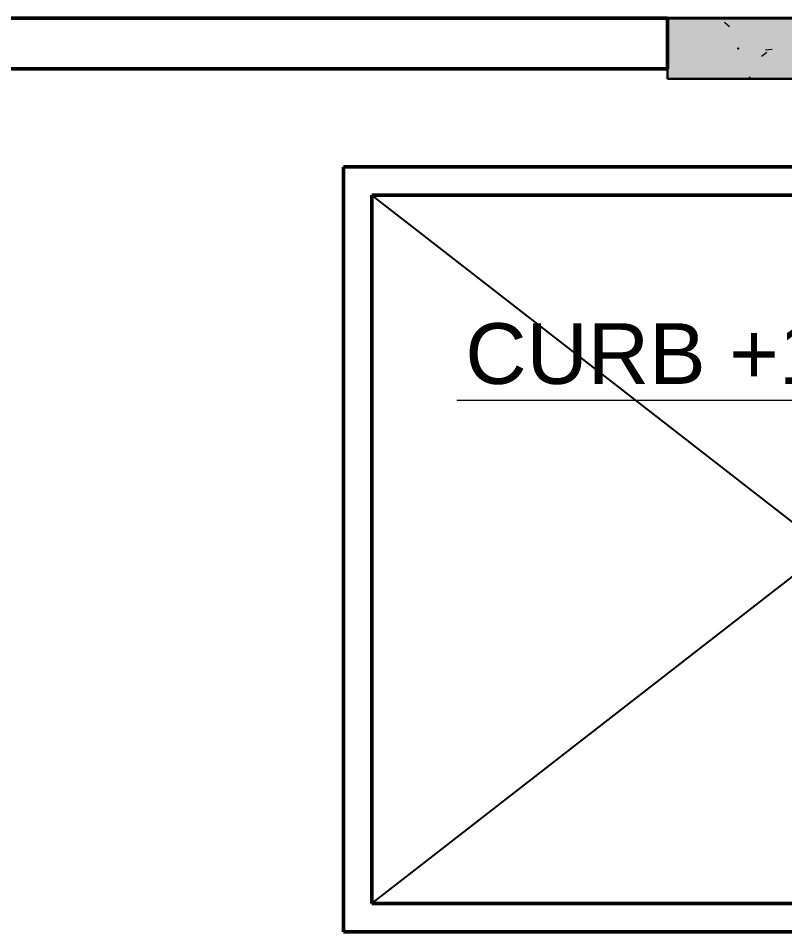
# Model space of a CAD drawing. Header units: millimetres. Extents: x -1379 to 1385823, y -4884429 to 548763.
# Drawn here: x 411673 to 415459, y -2334689 to -2330174 of the extents above; entities that cross this region are included whole.
import ezdxf

# ---------------------------------------------------------------- set-up
doc = ezdxf.new("R2010")
doc.units = ezdxf.units.MM
for name, color, linetype in [('000 - CONCRETE_COL_CUT_COLOR_5', 7, 'Continuous'), ('000 - CONCRETE_COL_HATCH_', 7, 'Continuous'), ('000 - CONCRETE_PRECAST_CUT_COLOR_4', 7, 'Continuous'), ('000 - EXISTING_COLUMN_CUT_COLOR_5', 7, 'Continuous')]:
    doc.layers.add(name, color=color, linetype=linetype)
for name, color, linetype, lineweight in [('_ _ A-DETL-OPENING', 7, 'Continuous', 25), ('A-COLS-E', 7, 'Continuous', 35), ('A-FLOR-E', 7, 'Continuous', 35), ('G-ANNO-SPOR', 7, 'Continuous', 9), ('WALL-E', 7, 'Continuous', 50)]:
    doc.layers.add(name, color=color, linetype=linetype, lineweight=lineweight)
doc.styles.add('Arial_2', font='arial.ttf', dxfattribs={"height": 3})

# ---------------------------------------------------------------- blocks, each defined once
blk = doc.blocks.new('DPA_Rectangular - 300 x 700mm-V4-IV01 - LOWER ROOF LEVEL PLAN')
at = {"layer": '000 - CONCRETE_COL_CUT_COLOR_5', "lineweight": 9}
h = blk.add_hatch(dxfattribs=at)
h.set_pattern_fill('FP_5', style=0, pattern_type=2)
h.set_pattern_definition([(140, (-2307850.5, -229406.46), (63.75582, 728.7365), [76.2, -838.2]), (85, (-2307850.5, -229406.5), (-764.2276, -140.97162), [60.96, -670.56]), (190.451, (-2307845.2, -229345.74), (-700.46675, 587.77), [64.76, -712.36]), (136.184, (-2308053.7, -229406.5), (168.17096, 1084.31624), [114.3, -1257.3]), (186.636, (-2308039.7, -229316.1), (-989.70985, 949.6099), [97.14, -1068.54]), (81.184, (-2308053.7, -229406.5), (-989.70115, 949.62055), [91.44, -1005.84]), (111, (-2308002.9, -229304.86), (409.06057, 606.45787), [76.2, -838.2]), (56, (-2308002.9, -229304.9), (-736.75292, 247.20834), [60.96, -670.56]), (161.451, (-2307968.8, -229254.3), (-327.68547, 853.66825), [64.76, -712.36]), (127.5, (-2307850.48, -229406.46), (-338.22012, 12.354693), [33.528, -628.904, 33.528, -1320.292]), (127.5, (-2307850.48, -229406.46), (-338.22012, 12.354693), [-695.96, -647.192, 33.528, -639.572]), (97.5, (-2307850.48, -229406.46), (-400.722127, 267.278874), [33.528, -354.584, 33.528, -870.204]), (97.5, (-2307850.48, -229406.46), (-400.722127, 267.278874), [-421.64, -613.664, 33.528, -223.012]), (57.5, (-2307850.48, -229633.03), (22.915345, 542.36333), [33.528, -220.472, 33.528, -1810.512]), (57.5, (-2307850.48, -229633.03), (22.915345, 542.36333), [-287.528, -758.952, 33.528, -1018.032]), (47.5, (-2307850.5, -229734.63), (-101.70711, 592.51696), [33.528, -296.672, 33.528, -1239.52]), (47.5, (-2307850.5, -229734.63), (-101.70711, 592.51696), [-363.728, -492.76, 33.528, -713.232])])
h.paths.add_polyline_path([(150, 350), (-150, 350), (-150, -350), (150, -350)])
at = {"layer": '000 - CONCRETE_COL_CUT_COLOR_5', "color": 7}
for p, q in [((-150, 350), (150, 350)), ((-150, -350), (-150, 350)), ((150, 350), (150, -350)), ((150, -350), (-150, -350))]:
    blk.add_line(p, q, dxfattribs=at)
blk = doc.blocks.new('*U2582')
at = {"layer": '000 - CONCRETE_COL_HATCH_'}
h = blk.add_hatch(dxfattribs=at)
h.set_pattern_fill('AR-CONC', scale=0.5)
h.set_pattern_definition([(50, (0, 6e-15), (3.5863, -0.31376), [0.375, -4.125]), (355, (0, 6e-15), (-0.693757, 3.76096), [0.3, -3.3]), (100.4514, (0.299, -0.026), (2.892544, 3.4472), [0.3187, -3.50571]), (46.1842, (0, 1), (5.336207, -0.827596), [0.5625, -6.1875]), (96.6356, (0.4447, 0.931), (4.67331, 4.87059), [0.47805, -5.25857]), (351.1842, (0, 1), (4.67331, 4.87059), [0.45, -4.95]), (21, (0.5, 0.75), (2.984535, -2.013094), [0.375, -4.125]), (326, (0.5, 0.75), (1.216577, 3.62575), [0.3, -3.3]), (71.4514, (0.7487, 0.5822), (4.201112, 1.612656), [0.3187, -3.50571]), (37.5, (0, 6e-15), (0.0607993, 1.6644693), [0, -3.26, 0, -3.35, 0, -3.3125]), (7.5, (0, 6e-15), (1.315348, 1.9720586), [0, -1.91, 0, -3.185, 0, -1.2625]), (327.5, (-1.115, 6e-15), (2.669112, -0.1127744), [0, -1.25, 0, -3.9, 0, -5.175]), (317.5, (-1.615, 6e-15), (2.915931, 0.500525), [0, -1.625, 0, -2.59, 0, -3.675])])
h.paths.add_polyline_path([(-350, -150), (350, -150), (350, 150), (-350, 150)])
at = {"color": 7}
blk.add_point((0, 0), dxfattribs=at)
at = {"layer": '000 - EXISTING_COLUMN_CUT_COLOR_5', "color": 7}
blk.add_lwpolyline([(-350, -150), (350, -150), (350, 150), (-350, 150)], close=True, dxfattribs=at)
blk = doc.blocks.new('C-1-IV01_REV00_20260605-145550_LOPF_EX')
at = {"layer": '_ _ A-DETL-OPENING', "color": 7}
for p, q in [((15315, -5385), (10815, -1885)), ((10815, -5385), (15315, -1885))]:
    blk.add_line(p, q, dxfattribs=at)
at = {"layer": 'A-FLOR-E', "color": 7}
for p, q in [((365, -1010), (16445, -1010)), ((16445, -1010), (365, -1010)), ((12275, -1260), (5625, -1260)), ((10675, -5525), (10675, -1745)), ((10675, -1745), (15455, -1745)), ((15315, -1885), (10815, -1885)), ((10815, -1885), (10815, -5385)), ((10815, -1885), (15315, -1885)), ((10815, -5385), (10815, -1885)), ((10815, -5385), (15315, -5385)), ((15315, -5385), (10815, -5385)), ((15455, -5525), (10675, -5525))]:
    blk.add_line(p, q, dxfattribs=at)
at = {"layer": 'G-ANNO-SPOR', "color": 7}
blk.add_line((16294.9, -2899), (11234.5, -2899), dxfattribs=at)
at = {"layer": 'WALL-E', "color": 7}
for p, q in [((12275, -1010), (5625, -1010)), ((5625, -1010), (12275, -1010)), ((12275, -1010), (12275, -1260)), ((12275, -1260), (12275, -1010)), ((12275, -1260), (5625, -1260)), ((5625, -1260), (12275, -1260)), ((10675, -1745), (10675, -5525)), ((10675, -5525), (10675, -1745)), ((10675, -1745), (10815, -1745)), ((10815, -1745), (10675, -1745)), ((15455, -1745), (10815, -1745)), ((10815, -1745), (15455, -1745)), ((10815, -1885), (10815, -5385)), ((10815, -5385), (10815, -1885)), ((15315, -1885), (10815, -1885)), ((10815, -1885), (15315, -1885)), ((15315, -5385), (10815, -5385)), ((10815, -5385), (15315, -5385)), ((10815, -5525), (10675, -5525)), ((10675, -5525), (10815, -5525)), ((15315, -5525), (10815, -5525)), ((10815, -5525), (15315, -5525))]:
    blk.add_line(p, q, dxfattribs=at)
at = {"layer": '000 - CONCRETE_PRECAST_CUT_COLOR_4', "color": 7}
blk.add_blockref('*U2582', (12625, -1160), dxfattribs=at)
at = {"layer": 'A-COLS-E', "color": 7, "rotation": 270}
blk.add_blockref('DPA_Rectangular - 300 x 700mm-V4-IV01 - LOWER ROOF LEVEL PLAN', (12625, -1160), dxfattribs=at)
at = {"layer": 'G-ANNO-SPOR', "color": 7, "insert": (14945.6, -2517.3), "char_height": 300, "width": 4381.481, "attachment_point": 3, "line_spacing_factor": 0.941778, "style": 'Arial_2'}
blk.add_mtext('CURB +109.925 FL', dxfattribs=at)

msp = doc.modelspace()

# ---------------------------------------------------------------- block references
at = {"color": 7}
msp.add_blockref('C-1-IV01_REV00_20260605-145550_LOPF_EX', (402604.3, -2329164.2), dxfattribs=at)

doc.saveas('drawing.dxf')
